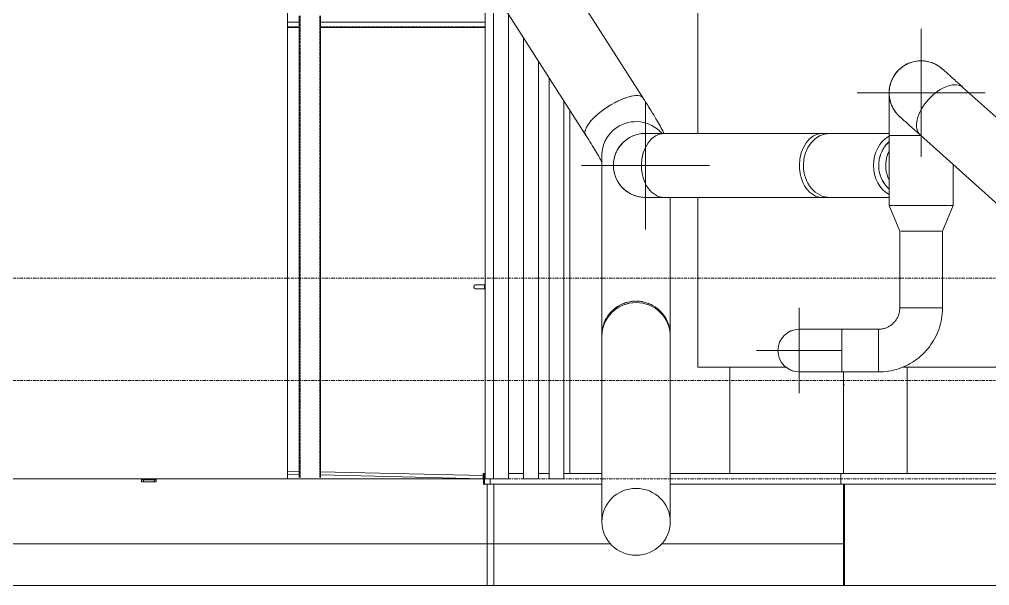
# Model space of a CAD drawing. Header units: centimetres. Extents: x -3046 to 63786, y -269 to 1483.
# Drawn here: x 31664.2 to 32118.7, y -50 to 215.3 of the extents above; entities that cross this region are included whole.
import ezdxf

# ---------------------------------------------------------------- set-up
doc = ezdxf.new("R2010")
doc.units = ezdxf.units.CM
doc.linetypes.add('Centre', pattern=[3.175, 0.635, -0.475, 1.59, -0.475])
doc.linetypes.add('Hidden', pattern=[0.714375, 0.47625, -0.238125])
for name, color, linetype, lineweight in [('A-DOOR', 7, 'Continuous', 9), ('A-FLOR', 7, 'Continuous', 9), ('A-FLOR-LEVL', 7, 'Continuous', 9), ('A-GENM', 7, 'Continuous', 9), ('A-WALL', 7, 'Continuous', 9), ('A-WALL-PATT', 7, 'Continuous', 9), ('C-BLDG-PADS', 7, 'Continuous', 9), ('M-HVAC-DUCT', 7, 'Continuous', 9), ('M-HVAC-DUCT-CNTR', 7, 'Continuous', 9), ('S-BEAM', 7, 'Continuous', 9), ('S-COLS', 7, 'Continuous', 9)]:
    doc.layers.add(name, color=color, linetype=linetype, lineweight=lineweight)
doc.layers.add('M-HVAC-DUCT-ANNO', color=7, linetype='Continuous', lineweight=9, true_color=0x007f00)

# ---------------------------------------------------------------- blocks, each defined once
blk = doc.blocks.new('HSS Rectangular-Column - 100 x 100 mm-V62-s03')
at = {"layer": 'S-COLS'}
for p, q in [((-11643.71, 355.11), (-11643.71, 218.84)), ((-11633.71, 218.84), (-11633.71, 355.11)), ((-11643.71, 217), (-11643.71, 216.66)), ((-11643.71, 216.5), (-11643.71, 0.6)), ((-11633.71, 216.66), (-11633.71, 217)), ((-11633.71, 0.6), (-11633.71, 216.5))]:
    blk.add_line(p, q, dxfattribs=at)
at = {"layer": 'S-COLS', "linetype": 'Hidden'}
for p, q in [((-11643.31, 218.84), (-11643.31, 355.11)), ((-11634.11, 355.11), (-11634.11, 218.84)), ((-11643.31, 216.66), (-11643.31, 217)), ((-11643.31, 0.6), (-11643.31, 216.5)), ((-11634.11, 217), (-11634.11, 216.66)), ((-11634.11, 216.5), (-11634.11, 0.6))]:
    blk.add_line(p, q, dxfattribs=at)
blk = doc.blocks.new('M_L Equal Angles - 25 x 25 mm-1641098-s03')
at = {"layer": 'S-BEAM'}
for p, q in [((-11643.66, 214), (-11649.19, 214)), ((-11556.7, 214), (-11633.71, 214)), ((-11643.66, 211.5), (-11649.19, 211.5)), ((-11556.7, 211.5), (-11633.71, 211.5))]:
    blk.add_line(p, q, dxfattribs=at)
at = {"layer": 'S-BEAM', "linetype": 'Hidden'}
for p, q in [((-11643.66, 211.82), (-11649.19, 211.82)), ((-11556.7, 211.82), (-11633.71, 211.82))]:
    blk.add_line(p, q, dxfattribs=at)
blk = doc.blocks.new('PQ_RVR_EST-01_ZZ_ZZ_MO_T_A_rvt-3-s03')
at = {"layer": 'A-FLOR'}
for p, q in [((-11649.19, 0), (-11557.39, 0)), ((-11555.74, -2.5), (-11555.74, -50)), ((-11552.59, -2.5), (-11552.59, -50)), ((-11388.25, -2.5), (-11388.25, -50)), ((-11388.75, -30.48), (-11388.75, -50)), ((-11555.74, -50), (-13122.84, -50)), ((-11552.59, -50), (-11555.74, -50)), ((-11388.75, -50), (-11552.59, -50)), ((-11388.25, -50), (-11388.75, -50)), ((-11182.13, -50), (-11388.25, -50))]:
    blk.add_line(p, q, dxfattribs=at)
at = {"layer": 'S-BEAM', "lineweight": 9}
blk.add_blockref('M_L Equal Angles - 25 x 25 mm-1641098-s03', (0, 0), dxfattribs=at)
blk.add_blockref('M_L Equal Angles - 25 x 25 mm-1641098-s03', (0, 0), dxfattribs=at)
at = {"layer": 'S-COLS', "lineweight": 9}
blk.add_blockref('HSS Rectangular-Column - 100 x 100 mm-V62-s03', (0, 0), dxfattribs=at)
blk = doc.blocks.new('M_Round Elbow - 1 D-1300075-s03')
at = {"layer": 'M-HVAC-DUCT', "color": 6, "true_color": 0xff00ff, "flags": 128}
for points in [[(-11472.86, 161.86), (-11473.09, 162.31), (-11473.46, 163.04), (-11473.86, 163.78), (-11474.27, 164.54), (-11474.69, 165.32), (-11475.14, 166.12), (-11475.61, 166.95), (-11476.1, 167.79), (-11476.6, 168.66), (-11477.13, 169.55), (-11477.67, 170.47), (-11478.24, 171.4), (-11478.82, 172.35), (-11479.41, 173.33), (-11480.03, 174.32), (-11480.65, 175.32), (-11481.3, 176.35), (-11481.95, 177.38), (-11482.6, 178.4)], [(-11501.98, 148.51), (-11502.24, 149.01), (-11502.54, 149.56), (-11502.87, 150.15), (-11503.23, 150.78), (-11503.61, 151.45), (-11504.02, 152.16), (-11504.46, 152.9), (-11504.92, 153.67), (-11505.4, 154.48), (-11505.9, 155.31), (-11506.43, 156.16), (-11506.97, 157.04), (-11507.53, 157.95), (-11508.11, 158.87), (-11508.7, 159.81), (-11509.31, 160.77), (-11509.56, 161.16)]]:
    blk.add_lwpolyline(points, dxfattribs=at)
at = {"layer": 'M-HVAC-DUCT', "color": 6, "true_color": 0xff00ff}
for centre, major_axis, ratio, start_param, end_param in [((-11496.08, 169.78), (13.48, 8.62), 0.342855, 0.302879, 1.643862), ((-11496.08, 169.78), (13.48, 8.62), 0.342855, 0.073065, 0.298072), ((-11496.08, 169.78), (13.48, 8.62), 0.342855, 0, 0.073065), ((-11496.08, 169.78), (13.48, 8.62), 0.342855, 1.643862, 2.916066), ((-11485.94, 151.48), (16, 0), 0.992546, 0.719831, 2.168441), ((-11485.94, 151.48), (16, 0), 0.992546, 2.168441, 3.215639), ((-11496.08, 169.78), (13.48, 8.62), 0.342855, 2.952858, 3.214658)]:
    blk.add_ellipse(centre, major_axis=major_axis, ratio=ratio, start_param=start_param, end_param=end_param, dxfattribs=at)
blk = doc.blocks.new('M_Round Elbow - 1 D-1300119-s03')
at = {"layer": 'M-HVAC-DUCT', "color": 6, "true_color": 0xff00ff, "flags": 128}
for points in [[(-11501.94, 67.38), (-11501.94, 67.2), (-11501.94, 66.96), (-11501.94, 66.92)], [(-11469.94, 66.92), (-11469.94, 67.16), (-11469.94, 67.35), (-11469.94, 67.38)]]:
    blk.add_lwpolyline(points, dxfattribs=at)
at = {"layer": 'M-HVAC-DUCT', "color": 6, "true_color": 0xff00ff}
for centre, major_axis, ratio, start_param, end_param in [((-11485.94, 66.92), (-16, 0), 0.978148, 4.712389, 6.283185), ((-11485.94, 67.38), (16, 0), 0.992546, 1.570796, 2.523922), ((-11485.94, 67.38), (16, 0), 0.992546, 0, 1.570796), ((-11485.94, 66.92), (-16, 0), 0.978148, 3.141593, 4.712389), ((-11485.94, 67.38), (16, 0), 0.992546, 2.54159, 3.141593)]:
    blk.add_ellipse(centre, major_axis=major_axis, ratio=ratio, start_param=start_param, end_param=end_param, dxfattribs=at)
blk = doc.blocks.new('Barras cuadradas - Pilar - SQ 70mm-V130-s03')
at = {"layer": 'S-COLS'}
for p, q in [((-11545.7, 379.9), (-11545.7, 277.04)), ((-11552.7, 370.16), (-11552.7, 287.98)), ((-11552.7, 228.59), (-11552.7, 0)), ((-11545.7, 217.65), (-11545.7, 0)), ((-11545.7, 0), (-11552.7, 0))]:
    blk.add_line(p, q, dxfattribs=at)
blk = doc.blocks.new('Barras cuadradas - Pilar - SQ 70mm-V131-s03')
at = {"layer": 'S-COLS'}
for p, q in [((-11556.7, 366.21), (-11556.7, 294.23)), ((-11556.7, 234.85), (-11556.7, 0)), ((-11552.7, 0), (-11556.7, 0))]:
    blk.add_line(p, q, dxfattribs=at)
blk = doc.blocks.new('Barras cuadradas - Pilar - SQ 70mm-1301888-s03')
at = {"layer": 'S-COLS'}
for p, q in [((-11526.7, 427.4), (-11526.7, 415.75)), ((-11519.7, 427.4), (-11519.7, 417.56)), ((-11519.7, 386.84), (-11519.7, 236.39)), ((-11526.7, 385.03), (-11526.7, 247.33)), ((-11526.7, 187.95), (-11526.7, 0)), ((-11519.7, 177.01), (-11519.7, 0)), ((-11519.7, 0), (-11526.7, 0))]:
    blk.add_line(p, q, dxfattribs=at)
blk = doc.blocks.new('Barras cuadradas - Pilar - SQ 70mm-V133-s03')
at = {"layer": 'S-COLS'}
for p, q in [((-11538.7, 427.4), (-11538.7, 412.64)), ((-11531.7, 427.4), (-11531.7, 414.45)), ((-11538.7, 381.86), (-11538.7, 266.09)), ((-11531.7, 383.74), (-11531.7, 255.15)), ((-11538.7, 206.71), (-11538.7, 0)), ((-11531.7, 195.77), (-11531.7, 0)), ((-11531.7, 0), (-11538.7, 0))]:
    blk.add_line(p, q, dxfattribs=at)
blk = doc.blocks.new('HSS Square - HSS 70mm-1302293-s03')
at = {"layer": 'S-BEAM', "linetype": 'Hidden'}
for p, q in [((-11716.74, -0.45), (-11716.74, 0)), ((-11711.65, -0.45), (-11711.65, 0))]:
    blk.add_line(p, q, dxfattribs=at)
at = {"layer": 'S-BEAM'}
for p, q in [((-11717.7, 0), (-11717.7, -0.45)), ((-11717.7, -0.45), (-11715.79, -0.45)), ((-11712.6, -0.45), (-11715.79, -0.45)), ((-11712.6, -0.45), (-11710.7, -0.45)), ((-11710.7, -0.45), (-11710.7, 0))]:
    blk.add_line(p, q, dxfattribs=at)
blk = doc.blocks.new('HSS Square - HSS 70mm-1302346-s03')
at = {"layer": 'S-BEAM'}
for p, q in [((-11717.7, -0.45), (-11717.7, -1.45)), ((-11717.7, -1.45), (-11715.79, -1.45)), ((-11712.6, -1.45), (-11715.79, -1.45)), ((-11712.6, -1.45), (-11710.7, -1.45)), ((-11710.7, -1.45), (-11710.7, -0.45))]:
    blk.add_line(p, q, dxfattribs=at)
at = {"layer": 'S-BEAM', "linetype": 'Hidden'}
for p, q in [((-11716.74, -1.45), (-11716.74, -0.45)), ((-11711.65, -1.45), (-11711.65, -0.45))]:
    blk.add_line(p, q, dxfattribs=at)
blk = doc.blocks.new('M_Round Elbow - 1 D-1007659-s03')
at = {"layer": 'M-HVAC-DUCT', "color": 6, "true_color": 0xff00ff, "flags": 128}
for points in [[(-11472.77, 161.86), (-11473.6, 161.86), (-11474.4, 161.86), (-11475.16, 161.86), (-11475.88, 161.86), (-11476.56, 161.86), (-11477.2, 161.86), (-11477.81, 161.86), (-11478.37, 161.86), (-11478.88, 161.86), (-11479.36, 161.86), (-11479.78, 161.86), (-11480.17, 161.86), (-11480.51, 161.86), (-11480.8, 161.86), (-11481.04, 161.86), (-11481.24, 161.86), (-11481.39, 161.86), (-11481.49, 161.86), (-11481.55, 161.86), (-11481.56, 161.86)], [(-11481.56, 131.86), (-11481.53, 131.86), (-11481.46, 131.86), (-11481.34, 131.86), (-11481.17, 131.86), (-11480.96, 131.86), (-11480.7, 131.86), (-11480.39, 131.86), (-11480.03, 131.86), (-11479.63, 131.86), (-11479.19, 131.86), (-11478.7, 131.86), (-11478.17, 131.86), (-11477.59, 131.86), (-11476.97, 131.86), (-11476.32, 131.86), (-11475.62, 131.86), (-11474.88, 131.86), (-11474.11, 131.86), (-11473.3, 131.86), (-11472.77, 131.86)]]:
    blk.add_lwpolyline(points, dxfattribs=at)
at = {"layer": 'M-HVAC-DUCT', "color": 6, "true_color": 0xff00ff}
for start, end in [(90, 180), (180, 270)]:
    blk.add_arc((-11481.56, 146.86), 15, start, end, dxfattribs=at)
for start_param, end_param in [(0, 1.570796), (1.570796, 3.141593)]:
    blk.add_ellipse((-11472.77, 146.86), major_axis=(0, 15), ratio=0.707107, start_param=start_param, end_param=end_param, dxfattribs=at)
blk = doc.blocks.new('M_Round Elbow - 1 D-1303249-s03')
at = {"layer": 'M-HVAC-DUCT', "color": 6, "true_color": 0xff00ff, "flags": 128}
for points in [[(-11398.75, 161.86), (-11397.91, 161.86), (-11397.12, 161.86), (-11396.36, 161.86), (-11395.64, 161.86), (-11395.09, 161.86)], [(-11395.09, 131.86), (-11395.78, 131.86), (-11396.51, 131.86), (-11397.28, 131.86), (-11398.08, 131.86), (-11398.75, 131.86)]]:
    blk.add_lwpolyline(points, dxfattribs=at)
at = {"layer": 'M-HVAC-DUCT', "color": 6, "true_color": 0xff00ff}
for centre, ratio, start_param, end_param in [((-11398.75, 146.86), 0.707107, 0, 1.570796), ((-11395.09, 146.86), 0.829038, 0, 1.570796), ((-11398.75, 146.86), 0.707107, 1.570796, 3.141593), ((-11395.09, 146.86), 0.829038, 1.570796, 3.141593)]:
    blk.add_ellipse(centre, major_axis=(0, 15), ratio=ratio, start_param=start_param, end_param=end_param, dxfattribs=at)
blk = doc.blocks.new('M_Round Elbow - 1 D-1303267-s03')
at = {"layer": 'M-HVAC-DUCT', "color": 6, "true_color": 0xff00ff}
for centre, ratio, start_param, end_param in [((-11362.25, 146.86), 0.829038, 0.428993, 1.570796), ((-11357.41, 146.86), 0.990268, 0.985155, 1.116615), ((-11357.41, 146.86), 0.990268, 0.740083, 0.854816), ((-11357.41, 146.86), 0.990268, 1.246954, 1.378414), ((-11362.25, 146.86), 0.829038, 1.570796, 2.712599), ((-11357.41, 146.86), 0.990268, 1.508753, 1.570796), ((-11357.41, 146.86), 0.990268, 1.570796, 1.640214), ((-11357.41, 146.86), 0.990268, 1.770553, 1.902013), ((-11357.41, 146.86), 0.990268, 2.032352, 2.184702), ((-11357.41, 146.86), 0.990268, 2.294152, 2.40151)]:
    blk.add_ellipse(centre, major_axis=(0, 15), ratio=ratio, start_param=start_param, end_param=end_param, dxfattribs=at)
blk = doc.blocks.new('M_Round Elbow - 1 D-1303491-s03')
at = {"layer": 'M-HVAC-DUCT', "color": 6, "true_color": 0xff00ff, "flags": 128}
blk.add_lwpolyline([(-11367.56, 152.06), (-11367.55, 152.11), (-11367.53, 152.28), (-11367.51, 152.53), (-11367.48, 152.86), (-11367.45, 153.27), (-11367.42, 153.75), (-11367.41, 154.28), (-11367.39, 154.87), (-11367.39, 155.51)], dxfattribs=at)
at = {"layer": 'M-HVAC-DUCT', "color": 6, "true_color": 0xff00ff}
for start_param, end_param in [(1.12036, 1.709081), (1.709081, 2.028762)]:
    blk.add_ellipse((-11354.14, 146.86), major_axis=(0, 15), ratio=0.990268, start_param=start_param, end_param=end_param, dxfattribs=at)
blk = doc.blocks.new('M_Round Elbow - 1 D-V134-s03')
at = {"layer": 'M-HVAC-DUCT', "color": 6, "true_color": 0xff00ff}
blk.add_line((-11353.08, 195.83), (-11352.55, 195.84), dxfattribs=at)
at = {"layer": 'M-HVAC-DUCT', "color": 6, "true_color": 0xff00ff, "flags": 128}
for points in [[(-11367.39, 180.84), (-11367.37, 181.44), (-11367.34, 182.04), (-11367.28, 182.64), (-11367.19, 183.23), (-11367.09, 183.82), (-11366.96, 184.41), (-11366.8, 184.99), (-11366.62, 185.56), (-11366.42, 186.13), (-11366.2, 186.69), (-11365.96, 187.23), (-11365.69, 187.77), (-11365.4, 188.3), (-11365.09, 188.81), (-11364.77, 189.31), (-11364.42, 189.8), (-11364.05, 190.28), (-11363.66, 190.74), (-11363.26, 191.18), (-11362.84, 191.6), (-11362.4, 192.01), (-11361.94, 192.41), (-11361.47, 192.78), (-11360.99, 193.13), (-11360.49, 193.47), (-11359.98, 193.78), (-11359.46, 194.07), (-11358.92, 194.35), (-11358.38, 194.6), (-11357.82, 194.83), (-11357.26, 195.03), (-11356.69, 195.21), (-11356.11, 195.38), (-11355.52, 195.51), (-11354.94, 195.63), (-11354.34, 195.72), (-11353.75, 195.78), (-11353.15, 195.83)], [(-11352.39, 195.84), (-11351.79, 195.83), (-11351.19, 195.8), (-11350.59, 195.74), (-11350, 195.65), (-11349.41, 195.55), (-11348.82, 195.41), (-11348.24, 195.26), (-11347.67, 195.08), (-11347.1, 194.88), (-11346.54, 194.66), (-11346, 194.42), (-11345.46, 194.15), (-11344.93, 193.86), (-11344.42, 193.55), (-11343.92, 193.22), (-11343.43, 192.88), (-11342.95, 192.51), (-11342.49, 192.12), (-11342.05, 191.72)], [(-11367.39, 179.79), (-11367.39, 180.09), (-11367.39, 180.33), (-11367.39, 180.53), (-11367.39, 180.68)]]:
    blk.add_lwpolyline(points, dxfattribs=at)
blk = doc.blocks.new('M_Round Tee - Tee-984139-s03')
at = {"layer": 'M-HVAC-DUCT', "color": 6, "true_color": 0xff00ff}
for p, q in [((-11367.39, 180.84), (-11367.39, 160.84)), ((-11367.39, 160.84), (-11352.57, 160.84))]:
    blk.add_line(p, q, dxfattribs=at)
for points in [[(-11367.37, 180.15), (-11367.38, 180.38), (-11367.39, 180.61), (-11367.39, 180.84)], [(-11365.41, 173.41), (-11366.04, 174.51), (-11366.51, 175.65), (-11366.83, 176.81)], [(-11365.14, 172.95), (-11365.2, 173.05), (-11365.26, 173.15), (-11365.32, 173.24)], [(-11362.09, 169.41), (-11362.36, 169.64), (-11362.62, 169.87), (-11362.86, 170.11)]]:
    blk.add_open_spline(points, degree=3, dxfattribs=at)
for points, knots in [([(-11366.92, 177.12), (-11367.07, 177.71), (-11367.24, 178.63), (-11367.33, 179.56), (-11367.36, 179.89)], [0.815047, 0.815047, 0.815047, 0.815047, 0.9038462, 0.9530085, 0.9530085, 0.9530085, 0.9530085]), ([(-11363.25, 170.5), (-11363.66, 170.93), (-11364.24, 171.62), (-11364.74, 172.34), (-11364.91, 172.6)], [0.4615385, 0.4615385, 0.4615385, 0.4615385, 0.5384615, 0.5803516, 0.5803516, 0.5803516, 0.5803516])]:
    blk.add_open_spline(points, degree=3, knots=knots, dxfattribs=at)
blk = doc.blocks.new('M_Round Transition - Angle - Reducción 45_-1303634-s03')
at = {"layer": 'M-HVAC-DUCT', "color": 6, "true_color": 0xff00ff}
for p, q in [((-11367.39, 128.09), (-11362.39, 116.01)), ((-11366.4, 128.09), (-11366.78, 128.09)), ((-11364.26, 128.09), (-11365, 128.09)), ((-11361.25, 128.09), (-11362.59, 128.09)), ((-11357.59, 128.09), (-11359.22, 128.09)), ((-11353.55, 128.09), (-11355.34, 128.09)), ((-11349.43, 128.09), (-11351.22, 128.09)), ((-11345.55, 128.09), (-11347.18, 128.09)), ((-11342.18, 128.09), (-11343.52, 128.09)), ((-11342.39, 116.01), (-11337.39, 128.09)), ((-11339.77, 128.09), (-11340.51, 128.09)), ((-11337.99, 128.09), (-11338.37, 128.09)), ((-11361.78, 116.01), (-11361.57, 116.01)), ((-11360.41, 116.01), (-11360.05, 116.01)), ((-11354.47, 116.01), (-11353.54, 116.01)), ((-11351.23, 116.01), (-11350.3, 116.01)), ((-11344.73, 116.01), (-11344.36, 116.01)), ((-11343.2, 116.01), (-11342.99, 116.01))]:
    blk.add_line(p, q, dxfattribs=at)
blk = doc.blocks.new('M_Round Elbow - 1 D-1303731-s03')
at = {"layer": 'M-HVAC-DUCT', "color": 6, "true_color": 0xff00ff}
for p, q in [((-11352.39, 80.09), (-11362.39, 80.09)), ((-11342.39, 80.09), (-11352.39, 80.09)), ((-11372.39, 70.09), (-11372.39, 60.09)), ((-11372.39, 60.09), (-11372.39, 50.09))]:
    blk.add_line(p, q, dxfattribs=at)
at = {"layer": 'M-HVAC-DUCT', "color": 6, "true_color": 0xff00ff, "flags": 128}
for points in [[(-11362.39, 80.09), (-11362.39, 79.69), (-11362.42, 79.29), (-11362.46, 78.89), (-11362.51, 78.49), (-11362.58, 78.1), (-11362.67, 77.71), (-11362.78, 77.32), (-11362.89, 76.94), (-11363.03, 76.56), (-11363.17, 76.19), (-11363.34, 75.83), (-11363.52, 75.47), (-11363.71, 75.12), (-11363.91, 74.77), (-11364.13, 74.44), (-11364.36, 74.11), (-11364.61, 73.8), (-11364.87, 73.49), (-11365.14, 73.2), (-11365.42, 72.91), (-11365.71, 72.64), (-11366.01, 72.38), (-11366.33, 72.13), (-11366.65, 71.89), (-11366.98, 71.67), (-11367.32, 71.46), (-11367.67, 71.27), (-11368.03, 71.08), (-11368.39, 70.92), (-11368.76, 70.77), (-11369.14, 70.63), (-11369.52, 70.51), (-11369.9, 70.4), (-11370.29, 70.31), (-11370.69, 70.23), (-11371.08, 70.17), (-11371.48, 70.13), (-11371.88, 70.1), (-11372.28, 70.09), (-11372.39, 70.09)], [(-11372.39, 50.09), (-11371.19, 50.11), (-11369.99, 50.18), (-11368.79, 50.3), (-11367.61, 50.47), (-11366.43, 50.68), (-11365.25, 50.95), (-11364.09, 51.25), (-11362.95, 51.61), (-11361.82, 52.01), (-11360.7, 52.45), (-11359.61, 52.94), (-11358.53, 53.48), (-11357.48, 54.05), (-11356.45, 54.67), (-11355.45, 55.33), (-11354.47, 56.02), (-11353.52, 56.76), (-11352.6, 57.53), (-11351.72, 58.34), (-11350.86, 59.18), (-11350.05, 60.06), (-11349.26, 60.97), (-11348.52, 61.91), (-11347.81, 62.88), (-11347.14, 63.88), (-11346.51, 64.9), (-11345.93, 65.95), (-11345.38, 67.02), (-11344.88, 68.11), (-11344.42, 69.21), (-11344.01, 70.34), (-11343.65, 71.48), (-11343.32, 72.64), (-11343.05, 73.81), (-11342.82, 74.99), (-11342.64, 76.17), (-11342.51, 77.37), (-11342.42, 78.56), (-11342.39, 79.76), (-11342.39, 80.09)]]:
    blk.add_lwpolyline(points, dxfattribs=at)
blk = doc.blocks.new('M_Round Elbow - 1 D-V135-s03')
at = {"layer": 'M-HVAC-DUCT', "color": 6, "true_color": 0xff00ff}
for p, q in [((-11389.47, 60.09), (-11389.47, 70.09)), ((-11389.47, 50.09), (-11389.47, 60.09))]:
    blk.add_line(p, q, dxfattribs=at)
at = {"layer": 'M-HVAC-DUCT', "color": 6, "true_color": 0xff00ff, "flags": 128}
for points in [[(-11389.47, 70.09), (-11390.27, 70.09), (-11391.07, 70.09), (-11391.87, 70.09), (-11392.66, 70.09), (-11393.45, 70.09), (-11394.23, 70.09), (-11395, 70.09), (-11395.76, 70.09), (-11396.52, 70.09), (-11397.26, 70.09), (-11397.99, 70.09), (-11398.71, 70.09), (-11399.41, 70.09), (-11400.1, 70.09), (-11400.77, 70.09), (-11401.42, 70.09), (-11402.05, 70.09), (-11402.66, 70.09), (-11403.25, 70.09), (-11403.82, 70.09), (-11404.37, 70.09), (-11404.89, 70.09), (-11405.39, 70.09), (-11405.86, 70.09), (-11406.3, 70.09), (-11406.72, 70.09), (-11407.11, 70.09), (-11407.48, 70.09), (-11407.81, 70.09), (-11408.11, 70.09), (-11408.39, 70.09), (-11408.63, 70.09), (-11408.85, 70.09), (-11409.03, 70.09), (-11409.18, 70.09), (-11409.3, 70.09), (-11409.39, 70.09), (-11409.45, 70.09), (-11409.47, 70.09), (-11409.47, 70.09)], [(-11409.47, 50.09), (-11409.46, 50.09), (-11409.41, 50.09), (-11409.33, 50.09), (-11409.22, 50.09), (-11409.07, 50.09), (-11408.9, 50.09), (-11408.69, 50.09), (-11408.46, 50.09), (-11408.19, 50.09), (-11407.89, 50.09), (-11407.57, 50.09), (-11407.21, 50.09), (-11406.83, 50.09), (-11406.42, 50.09), (-11405.98, 50.09), (-11405.51, 50.09), (-11405.02, 50.09), (-11404.51, 50.09), (-11403.97, 50.09), (-11403.41, 50.09), (-11402.82, 50.09), (-11402.22, 50.09), (-11401.59, 50.09), (-11400.94, 50.09), (-11400.28, 50.09), (-11399.6, 50.09), (-11398.9, 50.09), (-11398.19, 50.09), (-11397.46, 50.09), (-11396.72, 50.09), (-11395.97, 50.09), (-11395.21, 50.09), (-11394.44, 50.09), (-11393.66, 50.09), (-11392.87, 50.09), (-11392.08, 50.09), (-11391.29, 50.09), (-11390.49, 50.09), (-11389.69, 50.09), (-11389.47, 50.09)]]:
    blk.add_lwpolyline(points, dxfattribs=at)
at = {"layer": 'M-HVAC-DUCT', "color": 6, "true_color": 0xff00ff}
for start, end in [(90, 180), (180, 270), (270, 274.0886)]:
    blk.add_arc((-11409.47, 60.09), 10, start, end, dxfattribs=at)
blk = doc.blocks.new('M_Round Elbow - 1 D-1303871-s03')
at = {"layer": 'M-HVAC-DUCT', "color": 6, "true_color": 0xff00ff, "flags": 128}
for points in [[(-11332.64, 183.27), (-11333.37, 183.92), (-11334.07, 184.55), (-11334.75, 185.17), (-11335.41, 185.76), (-11336.05, 186.33), (-11336.66, 186.88), (-11337.24, 187.4), (-11337.8, 187.9), (-11338.32, 188.37), (-11338.82, 188.82), (-11339.29, 189.24), (-11339.72, 189.63), (-11340.13, 190), (-11340.5, 190.33), (-11340.84, 190.64), (-11341.15, 190.91), (-11341.42, 191.16), (-11341.66, 191.37), (-11341.86, 191.56), (-11342.03, 191.71), (-11342.17, 191.83), (-11342.27, 191.92), (-11342.33, 191.98), (-11342.36, 192), (-11342.36, 192)], [(-11362.41, 169.69), (-11362.39, 169.67), (-11362.34, 169.62), (-11362.25, 169.54), (-11362.13, 169.43), (-11361.97, 169.29), (-11361.77, 169.11), (-11361.54, 168.91), (-11361.28, 168.67), (-11360.98, 168.4), (-11360.65, 168.1), (-11360.29, 167.78), (-11359.89, 167.42), (-11359.46, 167.04), (-11359, 166.62), (-11358.51, 166.19), (-11358, 165.72), (-11357.45, 165.23), (-11356.87, 164.71), (-11356.27, 164.17), (-11355.64, 163.61), (-11354.99, 163.02), (-11354.31, 162.41), (-11353.62, 161.78), (-11352.89, 161.14), (-11352.69, 160.95)]]:
    blk.add_lwpolyline(points, dxfattribs=at)
at = {"layer": 'M-HVAC-DUCT', "color": 6, "true_color": 0xff00ff}
for start, end in [(93.0566, 138.0566), (48.0566, 78.0566), (138.0566, 228.0566)]:
    blk.add_arc((-11352.39, 180.84), 15, start, end, dxfattribs=at)
for start_param, end_param in [(0, 1.570796), (1.570796, 3.141593)]:
    blk.add_ellipse((-11342.67, 172.11), major_axis=(10.03, 11.16), ratio=0.564438, start_param=start_param, end_param=end_param, dxfattribs=at)
blk = doc.blocks.new('M_Round Elbow - 1 D-V136-s03')
at = {"layer": 'M-HVAC-DUCT', "color": 6, "true_color": 0xff00ff, "flags": 128}
for points in [[(-11496.56, 146.86), (-11496.54, 147.46), (-11496.51, 148.06), (-11496.45, 148.66), (-11496.36, 149.25), (-11496.26, 149.84), (-11496.13, 150.43), (-11495.97, 151.01), (-11495.79, 151.58), (-11495.59, 152.14), (-11495.37, 152.7), (-11495.13, 153.25), (-11494.86, 153.79), (-11494.57, 154.31), (-11494.27, 154.83), (-11493.94, 155.33), (-11493.59, 155.82), (-11493.22, 156.29), (-11492.83, 156.75), (-11492.43, 157.19), (-11492.01, 157.62), (-11491.57, 158.03), (-11491.11, 158.42), (-11490.64, 158.79), (-11490.16, 159.15), (-11489.66, 159.48), (-11489.15, 159.8), (-11488.63, 160.09), (-11488.09, 160.36), (-11487.55, 160.61), (-11486.99, 160.84), (-11486.43, 161.05), (-11485.86, 161.23), (-11485.28, 161.39), (-11484.69, 161.53), (-11484.11, 161.64), (-11483.51, 161.73), (-11482.92, 161.8), (-11482.32, 161.84), (-11481.72, 161.86)], [(-11481.56, 131.86), (-11482.16, 131.87), (-11482.76, 131.91), (-11483.35, 131.97), (-11483.95, 132.05), (-11484.54, 132.16), (-11485.12, 132.29), (-11485.7, 132.44), (-11486.27, 132.62), (-11486.84, 132.82), (-11487.4, 133.04), (-11487.95, 133.29), (-11488.48, 133.56), (-11489.01, 133.84), (-11489.52, 134.15), (-11490.03, 134.48), (-11490.51, 134.83), (-11490.99, 135.2), (-11491.45, 135.58), (-11491.89, 135.99), (-11492.32, 136.41), (-11492.73, 136.85), (-11493.12, 137.3), (-11493.49, 137.77), (-11493.84, 138.26), (-11494.18, 138.76), (-11494.49, 139.27), (-11494.79, 139.79), (-11495.06, 140.33), (-11495.31, 140.87), (-11495.54, 141.43), (-11495.74, 141.99), (-11495.93, 142.56), (-11496.09, 143.14), (-11496.22, 143.72), (-11496.34, 144.31), (-11496.43, 144.9), (-11496.49, 145.5), (-11496.54, 146.1), (-11496.56, 146.7)]]:
    blk.add_lwpolyline(points, dxfattribs=at)
blk = doc.blocks.new('Generic Model 3 - Generic Model 3-1304690-s03')
at = {"layer": 'A-GENM'}
for p, q in [((-11160.95, 384.87), (-11485.7, 315.85)), ((-11157.21, 367.27), (-11160.95, 384.87)), ((-11182.97, 361.79), (-11157.21, 367.27)), ((-11182.97, 74.22), (-11182.97, 361.79)), ((-11485.7, 315.85), (-11482.57, 298.12)), ((-11482.57, 298.12), (-11456.97, 302.63)), ((-11456.97, 302.63), (-11456.97, 161.86)), ((-11456.97, 131.86), (-11456.97, 52.4)), ((-11456.97, 52.4), (-11415.75, 52.4)), ((-11360.85, 52.4), (-11260.06, 52.4))]:
    blk.add_line(p, q, dxfattribs=at)
blk = doc.blocks.new('Generic Model 5 - Generic Model 5-1306984-s03')
at = {"layer": 'A-GENM'}
for p, q in [((-11831.35, 244.83), (-11649.19, 244.83)), ((-11831.35, 0), (-11831.35, 244.83)), ((-11649.19, 244.83), (-11649.19, 0)), ((-11649.19, 0), (-11831.35, 0))]:
    blk.add_line(p, q, dxfattribs=at)
blk = doc.blocks.new('PQ_RVR_EXT-01_ZZ_ZZ_MO_T_A_rvt-3-s03')
at = {"layer": 'M-HVAC-DUCT', "color": 6, "true_color": 0xff00ff}
for p, q in [((-11644.18, 371.61), (-11509.56, 161.16)), ((-11482.6, 178.4), (-11596.07, 355.78)), ((-11246.68, 106.02), (-11332.64, 183.27)), ((-11398.75, 161.86), (-11472.77, 161.86)), ((-11367.39, 161.86), (-11395.09, 161.86)), ((-11367.39, 160.84), (-11367.39, 128.09)), ((-11352.57, 160.84), (-11367.39, 160.84)), ((-11352.69, 160.95), (-11266.73, 83.71)), ((-11501.94, 151.48), (-11501.94, 67.38)), ((-11337.39, 128.09), (-11337.39, 147.2)), ((-11472.77, 131.86), (-11398.75, 131.86)), ((-11469.94, 67.38), (-11469.94, 131.86)), ((-11395.09, 131.86), (-11367.39, 131.86)), ((-11367.39, 128.09), (-11366.87, 128.09)), ((-11366.4, 128.09), (-11365.38, 128.09)), ((-11364.27, 128.09), (-11362.58, 128.09)), ((-11361.25, 128.09), (-11359.21, 128.09)), ((-11357.59, 128.09), (-11355.33, 128.09)), ((-11353.56, 128.09), (-11352.39, 128.09)), ((-11352.39, 128.09), (-11351.21, 128.09)), ((-11349.44, 128.09), (-11347.18, 128.09)), ((-11345.56, 128.09), (-11343.52, 128.09)), ((-11342.19, 128.09), (-11340.51, 128.09)), ((-11339.4, 128.09), (-11338.37, 128.09)), ((-11337.9, 128.09), (-11337.39, 128.09)), ((-11362.39, 116.01), (-11362.39, 80.09)), ((-11362.04, 116.01), (-11362.39, 116.01)), ((-11360.4, 116.01), (-11361.57, 116.01)), ((-11354.6, 116.01), (-11360.11, 116.01)), ((-11352.39, 116.01), (-11353.55, 116.01)), ((-11351.22, 116.01), (-11352.39, 116.01)), ((-11344.66, 116.01), (-11350.17, 116.01)), ((-11343.2, 116.01), (-11344.37, 116.01)), ((-11342.39, 116.01), (-11342.73, 116.01)), ((-11342.39, 80.09), (-11342.39, 116.01)), ((-11362.39, 80.09), (-11352.39, 80.09)), ((-11352.39, 80.09), (-11342.39, 80.09)), ((-11372.39, 70.09), (-11389.47, 70.09)), ((-11389.47, 70.09), (-11389.47, 60.09)), ((-11372.39, 60.09), (-11372.39, 70.09)), ((-11501.94, 66.92), (-11501.94, -20.1)), ((-11469.94, -20.1), (-11469.94, 66.92)), ((-11389.47, 60.09), (-11389.47, 50.09)), ((-11372.39, 50.09), (-11372.39, 60.09)), ((-11389.47, 50.09), (-11372.39, 50.09))]:
    blk.add_line(p, q, dxfattribs=at)
for centre, major_axis, ratio, start_param, end_param in [((-11342.67, 172.11), (10.03, 11.16), 0.564438, 0, 1.570796), ((-11496.08, 169.78), (13.48, 8.62), 0.342855, 0.952638, 1.08399), ((-11496.08, 169.78), (13.48, 8.62), 0.342855, 0.690838, 0.822191), ((-11496.08, 169.78), (13.48, 8.62), 0.342855, 0.429039, 0.560391), ((-11496.08, 169.78), (13.48, 8.62), 0.342855, 0.16724, 0.30202), ((-11342.67, 172.11), (10.03, 11.16), 0.564438, 1.570796, 3.141593), ((-11496.08, 169.78), (13.48, 8.62), 0.342855, 1.738036, 1.869388), ((-11496.08, 169.78), (13.48, 8.62), 0.342855, 1.570796, 1.607589), ((-11496.08, 169.78), (13.48, 8.62), 0.342855, 1.476236, 1.570796), ((-11496.08, 169.78), (13.48, 8.62), 0.342855, 1.214437, 1.34579), ((-11496.08, 169.78), (13.48, 8.62), 0.342855, 1.999835, 2.131188), ((-11485.94, 151.48), (16, 0), 0.992546, 0.719831, 2.168441), ((-11496.08, 169.78), (13.48, 8.62), 0.342855, 2.523434, 2.617994), ((-11496.08, 169.78), (13.48, 8.62), 0.342855, 2.261635, 2.392987), ((-11485.94, 151.48), (16, 0), 0.992546, 2.168441, 3.215639), ((-11496.08, 169.78), (13.48, 8.62), 0.342855, 2.785233, 2.879793), ((-11496.08, 169.78), (13.48, 8.62), 0.342855, 3.07215, 3.141593), ((-11472.77, 146.86), (0, 15), 0.707107, 0, 1.570796), ((-11398.75, 146.86), (0, 15), 0.707107, 0, 1.570796), ((-11395.09, 146.86), (0, 15), 0.829038, 0, 1.570796), ((-11362.25, 146.86), (0, 15), 0.829038, 0.428993, 1.570796), ((-11357.41, 146.86), (0, 15), 0.990268, 0.742834, 1.709081), ((-11354.14, 146.86), (0, 15), 0.990268, 1.12036, 1.709081), ((-11472.77, 146.86), (0, 15), 0.707107, 1.570796, 3.141593), ((-11398.75, 146.86), (0, 15), 0.707107, 1.570796, 3.141593), ((-11395.09, 146.86), (0, 15), 0.829038, 1.570796, 3.141593), ((-11362.25, 146.86), (0, 15), 0.829038, 1.570796, 2.712599), ((-11357.41, 146.86), (0, 15), 0.990268, 1.709081, 2.398218), ((-11354.14, 146.86), (0, 15), 0.990268, 1.709081, 2.028762), ((-11485.94, 66.92), (16, 0), 0.978148, 1.570796, 3.141593), ((-11485.94, 67.38), (16, 0), 0.992546, 1.869357, 2.000713), ((-11485.94, 67.38), (16, 0), 0.992546, 1.607558, 1.722772), ((-11485.94, 66.92), (16, 0), 0.978148, 0, 1.570796), ((-11485.94, 67.38), (16, 0), 0.992546, 1.348055, 1.477115), ((-11485.94, 67.38), (16, 0), 0.992546, 1.083959, 1.215315), ((-11485.94, 67.38), (16, 0), 0.992546, 2.392956, 2.541074), ((-11485.94, 67.38), (16, 0), 0.992546, 2.168441, 2.262513), ((-11485.94, 67.38), (16, 0), 0.992546, 2.131157, 2.168441), ((-11485.94, 67.38), (16, 0), 0.992546, 0.82216, 0.953516), ((-11485.94, 67.38), (16, 0), 0.992546, 0.597645, 0.691716), ((-11485.94, 67.38), (16, 0), 0.992546, 2.647745, 2.786111), ((-11485.94, 67.38), (16, 0), 0.992546, 0.56036, 0.597645), ((-11485.94, 67.38), (16, 0), 0.992546, 0.298561, 0.429917), ((-11485.94, 67.38), (16, 0), 0.992546, 2.901021, 3.163888), ((-11485.94, 67.38), (16, 0), 0.992546, 0, 0.229814), ((-11485.94, -20.1), (-16, 0), 0.978148, 4.712389, 6.283185), ((-11485.94, -20.1), (-16, 0), 0.978148, 3.141593, 4.712389), ((-11485.94, -20.1), (16, 0), 0.978148, 3.141593, 4.712389), ((-11485.94, -20.1), (16, 0), 0.978148, 4.712389, 6.283185)]:
    blk.add_ellipse(centre, major_axis=major_axis, ratio=ratio, start_param=start_param, end_param=end_param, dxfattribs=at)
at = {"layer": 'M-HVAC-DUCT-ANNO', "color": 6, "true_color": 0xff00ff}
for centre, radius, start, end in [((-11352.39, 180.84), 15, 88.2296, 90), ((-11352.39, 180.84), 15, 118.2445, 120), ((-11352.39, 180.84), 15, 56.748, 61.6154), ((-11352.39, 180.84), 15, 148.2445, 150), ((-11352.39, 180.84), 15, 178.2445, 180), ((-11352.39, 180.84), 15, 180, 181.3325), ((-11352.39, 180.84), 15, 208.2445, 212.1326), ((-11409.47, 60.09), 10, 108, 111.5242), ((-11409.47, 60.09), 10, 248.4758, 252)]:
    blk.add_arc(centre, radius, start, end, dxfattribs=at)
at = {"layer": 'M-HVAC-DUCT-CNTR', "color": 6, "true_color": 0xff00ff}
for p, q in [((-11352.39, 150.84), (-11352.39, 210.84)), ((-11352.39, 150.84), (-11352.39, 210.84)), ((-11382.39, 180.84), (-11322.39, 180.84)), ((-11382.39, 180.84), (-11322.39, 180.84)), ((-11481.56, 116.86), (-11481.56, 176.86)), ((-11511.56, 146.86), (-11451.56, 146.86)), ((-11409.47, 40.09), (-11409.47, 80.09)), ((-11429.47, 60.09), (-11389.47, 60.09))]:
    blk.add_line(p, q, dxfattribs=at)
at = {"layer": 'A-GENM', "lineweight": 9}
for name in ['Generic Model 3 - Generic Model 3-1304690-s03', 'Generic Model 5 - Generic Model 5-1306984-s03']:
    blk.add_blockref(name, (0, 0), dxfattribs=at)
at = {"layer": 'M-HVAC-DUCT', "lineweight": 9}
for name in ['M_Round Elbow - 1 D-V134-s03', 'M_Round Elbow - 1 D-1303871-s03', 'M_Round Elbow - 1 D-1300075-s03', 'M_Round Tee - Tee-984139-s03', 'M_Round Elbow - 1 D-1007659-s03', 'M_Round Elbow - 1 D-V136-s03', 'M_Round Elbow - 1 D-1303249-s03', 'M_Round Elbow - 1 D-1303267-s03', 'M_Round Elbow - 1 D-1303491-s03', 'M_Round Transition - Angle - Reducción 45_-1303634-s03', 'M_Round Elbow - 1 D-1300119-s03', 'M_Round Elbow - 1 D-1303731-s03', 'M_Round Elbow - 1 D-V135-s03']:
    blk.add_blockref(name, (0, 0), dxfattribs=at)
at = {"layer": 'S-BEAM', "lineweight": 9}
for name in ['HSS Square - HSS 70mm-1302293-s03', 'HSS Square - HSS 70mm-1302346-s03']:
    blk.add_blockref(name, (0, 0), dxfattribs=at)
at = {"layer": 'S-COLS', "lineweight": 9}
for name in ['Barras cuadradas - Pilar - SQ 70mm-V133-s03', 'Barras cuadradas - Pilar - SQ 70mm-1301888-s03', 'Barras cuadradas - Pilar - SQ 70mm-V130-s03', 'Barras cuadradas - Pilar - SQ 70mm-V131-s03']:
    blk.add_blockref(name, (0, 0), dxfattribs=at)
blk = doc.blocks.new('Door_Internal-Noberne-Fire_Door_Single_NG8 - 0_85 x 2_10-1845779-s03')
at = {"layer": 'A-DOOR'}
for p, q in [((-11560.92, 90.95), (-11560.96, 90.95)), ((-11556.7, 90.95), (-11557.98, 90.95)), ((-11556.9, 90.95), (-11557.9, 90.95)), ((-11560.96, 89.05), (-11560.92, 89.05)), ((-11557.98, 89.05), (-11556.7, 89.05)), ((-11557.9, 89.05), (-11556.9, 89.05))]:
    blk.add_line(p, q, dxfattribs=at)
at = {"layer": 'A-DOOR', "flags": 128}
for points in [[(-11561.91, 90), (-11561.91, 90.04), (-11561.91, 90.08), (-11561.9, 90.11), (-11561.9, 90.15), (-11561.89, 90.19), (-11561.88, 90.23), (-11561.87, 90.26), (-11561.86, 90.3), (-11561.85, 90.33), (-11561.84, 90.37), (-11561.82, 90.4), (-11561.8, 90.44), (-11561.78, 90.47), (-11561.77, 90.5), (-11561.74, 90.54), (-11561.72, 90.57), (-11561.7, 90.6), (-11561.67, 90.63), (-11561.65, 90.65), (-11561.62, 90.68), (-11561.59, 90.71), (-11561.57, 90.73), (-11561.54, 90.76), (-11561.51, 90.78), (-11561.47, 90.8), (-11561.44, 90.82), (-11561.41, 90.84), (-11561.37, 90.86), (-11561.34, 90.87), (-11561.3, 90.89), (-11561.27, 90.9), (-11561.23, 90.91), (-11561.2, 90.92), (-11561.16, 90.93), (-11561.12, 90.94), (-11561.08, 90.94), (-11561.05, 90.95), (-11561.01, 90.95), (-11560.97, 90.95), (-11560.96, 90.95)], [(-11560.96, 90.95), (-11560.96, 90.95), (-11560.95, 90.95), (-11560.94, 90.95), (-11560.92, 90.95), (-11560.9, 90.95), (-11560.87, 90.95), (-11560.84, 90.95), (-11560.81, 90.95), (-11560.77, 90.95), (-11560.72, 90.95), (-11560.67, 90.95), (-11560.62, 90.95), (-11560.56, 90.95), (-11560.5, 90.95), (-11560.44, 90.95), (-11560.37, 90.95), (-11560.29, 90.95), (-11560.22, 90.95), (-11560.13, 90.95), (-11560.05, 90.95), (-11559.96, 90.95), (-11559.87, 90.95), (-11559.78, 90.95), (-11559.68, 90.95), (-11559.58, 90.95), (-11559.48, 90.95), (-11559.37, 90.95), (-11559.27, 90.95), (-11559.16, 90.95), (-11559.05, 90.95), (-11558.93, 90.95), (-11558.82, 90.95), (-11558.7, 90.95), (-11558.59, 90.95), (-11558.47, 90.95), (-11558.35, 90.95), (-11558.23, 90.95), (-11558.11, 90.95), (-11557.99, 90.95), (-11557.98, 90.95)], [(-11557.9, 90.95), (-11558.02, 90.95), (-11558.14, 90.95), (-11558.26, 90.95), (-11558.38, 90.95), (-11558.5, 90.95), (-11558.62, 90.95), (-11558.73, 90.95), (-11558.85, 90.95), (-11558.96, 90.95), (-11559.07, 90.95), (-11559.18, 90.95), (-11559.29, 90.95), (-11559.4, 90.95), (-11559.5, 90.95), (-11559.6, 90.95), (-11559.7, 90.95), (-11559.79, 90.95), (-11559.89, 90.95), (-11559.97, 90.95), (-11560.06, 90.95), (-11560.14, 90.95), (-11560.22, 90.95), (-11560.3, 90.95), (-11560.37, 90.95), (-11560.44, 90.95), (-11560.5, 90.95), (-11560.56, 90.95), (-11560.61, 90.95), (-11560.66, 90.95), (-11560.71, 90.95), (-11560.75, 90.95), (-11560.79, 90.95), (-11560.82, 90.95), (-11560.85, 90.95), (-11560.87, 90.95), (-11560.89, 90.95), (-11560.91, 90.95), (-11560.92, 90.95), (-11560.92, 90.95)], [(-11560.96, 89.05), (-11561, 89.05), (-11561.04, 89.05), (-11561.07, 89.06), (-11561.11, 89.06), (-11561.15, 89.07), (-11561.19, 89.08), (-11561.22, 89.09), (-11561.26, 89.1), (-11561.3, 89.11), (-11561.33, 89.12), (-11561.37, 89.14), (-11561.4, 89.16), (-11561.43, 89.18), (-11561.47, 89.2), (-11561.5, 89.22), (-11561.53, 89.24), (-11561.56, 89.26), (-11561.59, 89.29), (-11561.61, 89.31), (-11561.64, 89.34), (-11561.67, 89.37), (-11561.69, 89.39), (-11561.72, 89.42), (-11561.74, 89.46), (-11561.76, 89.49), (-11561.78, 89.52), (-11561.8, 89.55), (-11561.82, 89.59), (-11561.83, 89.62), (-11561.85, 89.66), (-11561.86, 89.69), (-11561.87, 89.73), (-11561.88, 89.76), (-11561.89, 89.8), (-11561.9, 89.84), (-11561.9, 89.88), (-11561.91, 89.91), (-11561.91, 89.95), (-11561.91, 89.99), (-11561.91, 90)], [(-11557.98, 89.05), (-11558.1, 89.05), (-11558.22, 89.05), (-11558.34, 89.05), (-11558.46, 89.05), (-11558.57, 89.05), (-11558.69, 89.05), (-11558.81, 89.05), (-11558.92, 89.05), (-11559.03, 89.05), (-11559.15, 89.05), (-11559.25, 89.05), (-11559.36, 89.05), (-11559.47, 89.05), (-11559.57, 89.05), (-11559.67, 89.05), (-11559.77, 89.05), (-11559.86, 89.05), (-11559.95, 89.05), (-11560.04, 89.05), (-11560.13, 89.05), (-11560.21, 89.05), (-11560.28, 89.05), (-11560.36, 89.05), (-11560.43, 89.05), (-11560.49, 89.05), (-11560.56, 89.05), (-11560.61, 89.05), (-11560.67, 89.05), (-11560.72, 89.05), (-11560.76, 89.05), (-11560.8, 89.05), (-11560.84, 89.05), (-11560.87, 89.05), (-11560.9, 89.05), (-11560.92, 89.05), (-11560.94, 89.05), (-11560.95, 89.05), (-11560.96, 89.05), (-11560.96, 89.05)], [(-11560.92, 89.05), (-11560.92, 89.05), (-11560.91, 89.05), (-11560.9, 89.05), (-11560.88, 89.05), (-11560.86, 89.05), (-11560.83, 89.05), (-11560.8, 89.05), (-11560.76, 89.05), (-11560.72, 89.05), (-11560.68, 89.05), (-11560.63, 89.05), (-11560.57, 89.05), (-11560.52, 89.05), (-11560.45, 89.05), (-11560.39, 89.05), (-11560.32, 89.05), (-11560.24, 89.05), (-11560.16, 89.05), (-11560.08, 89.05), (-11560, 89.05), (-11559.91, 89.05), (-11559.82, 89.05), (-11559.72, 89.05), (-11559.63, 89.05), (-11559.53, 89.05), (-11559.42, 89.05), (-11559.32, 89.05), (-11559.21, 89.05), (-11559.1, 89.05), (-11558.99, 89.05), (-11558.88, 89.05), (-11558.76, 89.05), (-11558.65, 89.05), (-11558.53, 89.05), (-11558.41, 89.05), (-11558.29, 89.05), (-11558.18, 89.05), (-11558.06, 89.05), (-11557.94, 89.05), (-11557.9, 89.05)]]:
    blk.add_lwpolyline(points, dxfattribs=at)
at = {"layer": 'A-DOOR'}
for start_param, end_param in [(4.712389, 7.853982), (1.570796, 4.712389)]:
    blk.add_ellipse((-11556.9, 90), major_axis=(0, 0.95), ratio=0.006069, start_param=start_param, end_param=end_param, dxfattribs=at)

msp = doc.modelspace()

# ---------------------------------------------------------------- hatches: boundary and pattern name
at = {"layer": 'A-WALL-PATT', "true_color": 0xc0c0c0}
h = msp.add_hatch(dxfattribs=at)
h.set_pattern_fill('FP_28', color=9, style=0, pattern_type=2)
h.set_pattern_definition([(90, (37921.93, 711.715), (-74.999, 5e-15), [])])
h.paths.add_polyline_path([(31893.34, 2.5), (31900.34, 2.5), (31900.34, 206.71), (31893.34, 217.65), (31893.34, 21.03)])
h.paths.add_polyline_path([(32050.29, 2.5), (32050.29, 50.09), (32027.55, 50.35), (32026.23, 50.74), (32023.76, 52.05), (32022.85, 52.4), (31982.07, 52.4), (31982.07, 131.86), (31969.06, 131.86), (31969.1, 2.5), (32049.04, 2.5)])
h.paths.add_polyline_path([(31937.1, 2.5), (31936.89, 149.11), (31934.4, 153.3), (31927.27, 164.62), (31919.34, 177.01), (31919.34, 2.5)])
h.paths.add_polyline_path([(31912.34, 2.5), (31912.34, 187.95), (31907.34, 195.77), (31907.34, 2.5)])
h.paths.add_polyline_path([(31970.53, 161.86), (31982.07, 161.99), (31982.07, 302.63), (31956.47, 298.12), (31953.34, 315.85), (32050.29, 336.45), (32050.29, 515.22), (31977, 426.02), (32035.58, 426.02), (32035.58, 396.02), (31958.03, 395.77), (31951.37, 394.89), (31919.34, 355.85), (31919.34, 236.39), (31962.21, 168.89), (31966.38, 161.86), (31969.02, 161.86)])
h.paths.add_polyline_path([(31912.34, 247.33), (31912.34, 347.42), (31907.34, 341.24), (31907.34, 255.15)])
h.paths.add_polyline_path([(31900.34, 266.09), (31900.34, 332.82), (31893.34, 324.2), (31893.34, 277.04), (31898.08, 269.63)])
h = msp.add_hatch(dxfattribs=at)
h.set_pattern_fill('FP_18', color=9, style=0, pattern_type=2)
h.set_pattern_definition([(90, (37930.01, 711.715), (-75, 5e-15), [])])
h.paths.add_polyline_path([(32050.79, 2.5), (32165.97, 2.5), (32165.36, 4.84), (32165.2, 7.6), (32165.71, 10.76), (32166.88, 13.9), (32168.96, 17.29), (32172.71, 21.03), (32178.05, 24.69), (32193.88, 34.7), (32190.13, 37.22), (32182.76, 45.3), (32182.43, 45.74), (32178.95, 52.4), (32078.03, 52.34), (32071.06, 50.52), (32066.65, 50.09), (32050.79, 50.09), (32050.79, 48.66)])
h.paths.add_polyline_path([(32495.52, 2.5), (32778.1, 2.5), (32778.1, 44), (32691.15, 44), (32691.15, 36.05), (32386.37, 36.05), (32386.37, 227.72), (32691.15, 227.72), (32691.15, 94), (32778.1, 94), (32778.01, 160.34), (32777.03, 161.01), (32777.4, 161.88), (32777.3, 162.18), (32778.1, 163.37), (32778.1, 514.53), (32050.79, 514.53), (32050.79, 336.56), (32278.09, 384.87), (32281.83, 367.27), (32256.07, 361.79), (32256.07, 74.22), (32294.76, 98.84), (32297.86, 99.63), (32301.21, 99.45), (32304.57, 98.31), (32307.72, 96.3), (32310.44, 93.55), (32312.55, 90.26), (32313.9, 86.63), (32314.41, 82.93), (32313.9, 79.07), (32312.79, 76.28), (32310.79, 73.78), (32239.4, 28.35), (32198.96, 2.5), (32462.76, 2.5)])
h.paths.add_polyline_path([(34499.72, 2.5), (34499.72, 44), (33258.39, 44), (33258.39, 36.05), (32978.39, 36.05), (32978.39, 44), (32858.84, 44), (32858.84, 2.5), (34498.47, 2.5)])
h.paths.add_polyline_path([(32783.1, 2.5), (32853.84, 2.5), (32853.84, 44), (32783.1, 44), (32783.1, 17.48)])
h.paths.add_polyline_path([(33806.12, 94), (34067.11, 94), (34067.11, 290.99), (34229.12, 290.99), (34229.12, 94), (34499.72, 94), (34499.72, 514.53), (34472.64, 514.53), (34472.64, 94.04), (34462.64, 94.04), (34462.64, 514.53), (32858.84, 514.48), (32858.84, 94), (32978.39, 94), (32978.39, 386.73), (33258.39, 386.73), (33258.39, 94), (33789.74, 94)])
h.paths.add_polyline_path([(32853.84, 94), (32853.84, 154.02), (32783.1, 154.02), (32783.16, 152.65), (32824.22, 94), (32839.55, 94)])
h.paths.add_polyline_path([(32783.1, 94), (32819.07, 94), (32783.1, 145.33), (32783.1, 103.9)])
h.paths.add_polyline_path([(32823.17, 158.53), (32853.84, 158.53), (32853.84, 268.63), (32783.1, 163.75), (32783.1, 158.53), (32806.79, 158.53)])
h.paths.add_polyline_path([(32783.1, 170.79), (32853.84, 275.92), (32853.84, 282.82), (32783.1, 383.84), (32783.1, 277.59), (32852.34, 278.61), (32852.24, 274.38), (32783.1, 273), (32783.1, 186.77)])
h.paths.add_polyline_path([(32853.84, 290.17), (32853.84, 394.59), (32783.1, 393.39), (32783.1, 391.19), (32848.88, 297.25)])
h.paths.add_polyline_path([(32783.1, 398.14), (32853.84, 399.17), (32853.84, 508.21), (32783.1, 398.79), (32783.1, 398.16)])
h.paths.add_polyline_path([(32783.1, 406.47), (32853.24, 514.48), (32783.1, 514.48), (32783.1, 407.74)])

# ---------------------------------------------------------------- linework, layer by layer
at = {"layer": 'A-FLOR'}
for p, q in [((32050.29, 50.09), (32050.29, 44)), ((32050.79, 44), (32050.29, 44)), ((31789.85, 3.62), (31795.33, 3.5)), ((31795.33, 2.07), (31789.85, 2.2)), ((31881.65, 0), (31789.85, 0)), ((31805.33, 3.29), (31881.55, 1.63)), ((31881.55, 0.04), (31805.33, 1.84)), ((32050.79, -2.5), (32050.79, -50)), ((31883.3, -30.48), (31883.3, -50)), ((31886.45, -30.48), (31886.45, -50)), ((32050.29, -30.48), (32050.29, -50)), ((30316.2, -50), (32256.97, -50))]:
    msp.add_line(p, q, dxfattribs=at)
at = {"layer": 'A-FLOR-LEVL', "color": 253, "linetype": 'Centre', "true_color": 0xaaaaaa}
for p, q in [((29167.63, 94), (46167.06, 94)), ((29167.63, 46.02), (46484.56, 46.02)), ((29167.63, 0), (46167.06, 0)), ((46484.56, -50), (29167.63, -50))]:
    msp.add_line(p, q, dxfattribs=at)
at = {"layer": 'A-WALL'}
for p, q in [((32050.29, 2.5), (32050.29, 44)), ((31881.55, 0), (31881.55, 2.5)), ((31882.17, 2.5), (31881.55, 2.5)), ((31881.65, 2.5), (31881.65, -2.5)), ((31882.17, -2.5), (31882.17, 2.5)), ((31884.71, -2.5), (31884.71, 0)), ((31893.34, 2.5), (31900.34, 2.5)), ((31907.34, 2.5), (31912.34, 2.5)), ((31919.34, 2.5), (31937.1, 2.5)), ((31969.1, 2.5), (32165.97, 2.5)), ((32049.04, -2.5), (32049.04, 2.5)), ((31937.1, -2.5), (31881.55, -2.5)), ((32169.3, -2.5), (31969.1, -2.5))]:
    msp.add_line(p, q, dxfattribs=at)
at = {"layer": 'C-BLDG-PADS'}
for p, q in [((31883.3, -2.5), (31883.3, -30.48)), ((31886.45, -2.5), (31886.45, -30.48)), ((32050.29, -2.5), (32050.29, -30.48)), ((31941.25, -30.48), (30181.59, -30.48)), ((32050.79, -30.48), (31964.95, -30.48))]:
    msp.add_line(p, q, dxfattribs=at)

# ---------------------------------------------------------------- block references
at = {"lineweight": 5}
for name in ['PQ_RVR_EST-01_ZZ_ZZ_MO_T_A_rvt-3-s03', 'PQ_RVR_EXT-01_ZZ_ZZ_MO_T_A_rvt-3-s03']:
    msp.add_blockref(name, (43439.04, 0), dxfattribs=at)
at = {"layer": 'A-DOOR'}
msp.add_blockref('Door_Internal-Noberne-Fire_Door_Single_NG8 - 0_85 x 2_10-1845779-s03', (43439.04, 0), dxfattribs=at)

doc.saveas('drawing.dxf')
